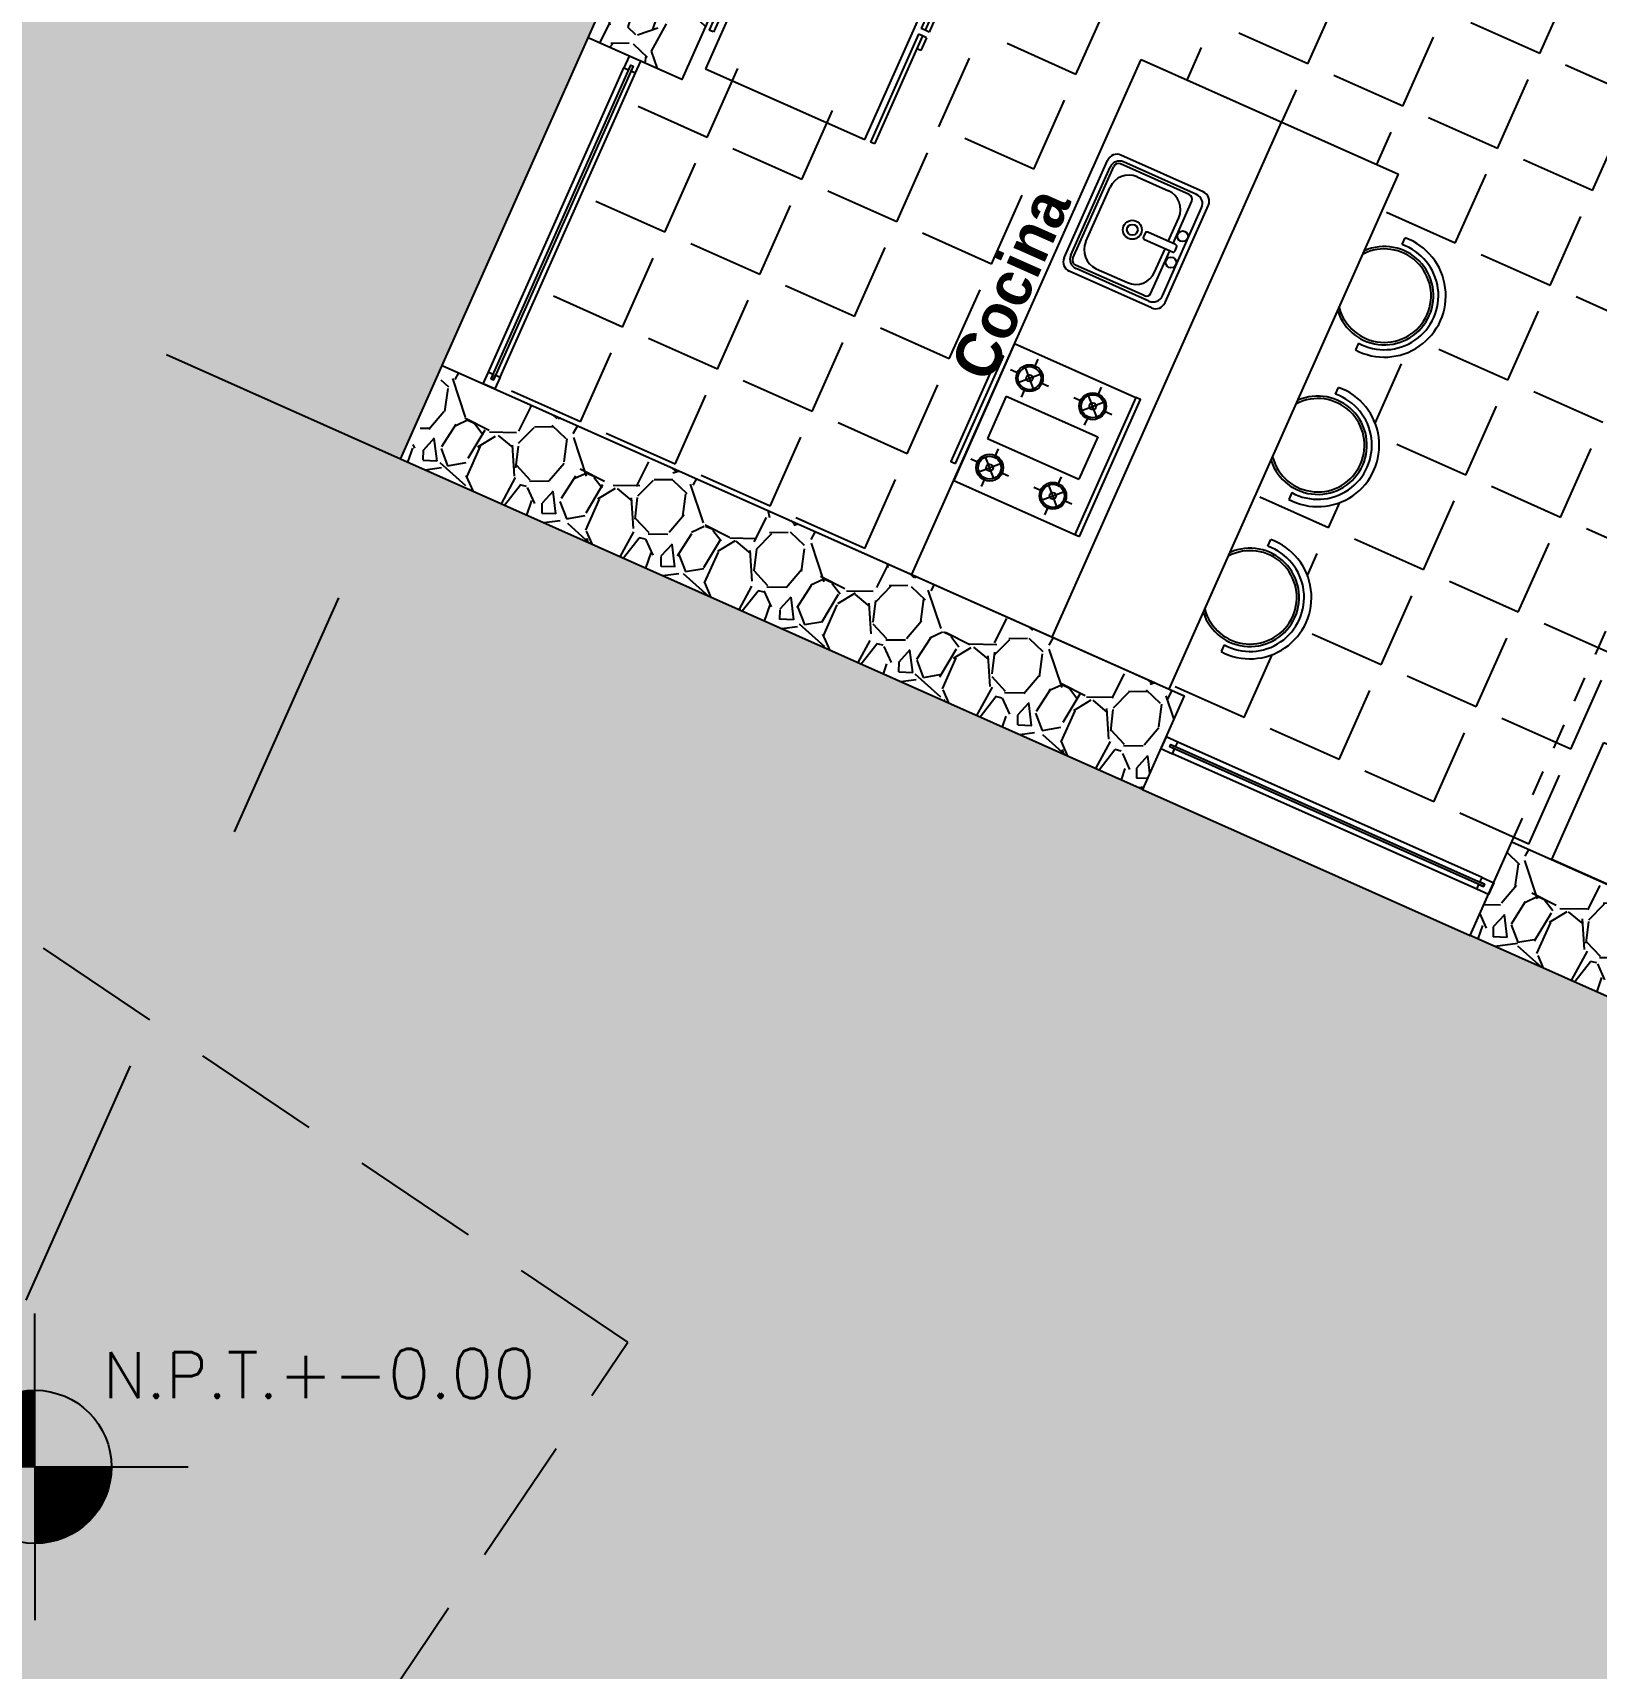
# Model space of a CAD drawing. Header units: millimetres. Extents: x 525387 to 527545, y 2235066 to 2235448.
# Drawn here: x 525543.22 to 525549.32, y 2235244.6 to 2235250.98 of the extents above; entities that cross this region are included whole.
import ezdxf
from ezdxf.enums import TextEntityAlignment as Align

# ---------------------------------------------------------------- set-up
doc = ezdxf.new("R2010")
doc.units = ezdxf.units.MM
for name, pattern in [('164L-xplan$0$HIDDEN', [0.375, 0.25, -0.125]), ('CONTINUA', [0]), ('JIS_02_1.0', [2, 1, -1])]:
    doc.linetypes.add(name, pattern=pattern)
for name, color, linetype in [('auxiliar', 6, 'Continuous'), ('EJES', 1, 'Continuous'), ('muebles', 2, 'Continuous'), ('MUEBLES FIJOS', 2, 'Continuous'), ('pie de plano', 7, 'Continuous'), ('PISOS', 7, 'Continuous'), ('Texto', 7, 'Continuous'), ('ventanas', 3, 'Continuous')]:
    doc.layers.add(name, color=color, linetype=linetype)
doc.layers.add('jardin', color=72, linetype='Continuous', lineweight=5)
doc.layers.add('muro', color=5, linetype='Continuous', lineweight=35)
doc.styles.add('ARIAL', font='ariali.ttf')
doc.styles.add('NIVEL', font='romans')
pattern_1 = [(228.0127875, (-1387.913934386743, -52.61319671105593), (-4.064000000319163, -4.571999999716358), [0.06834428800000002, -6.766096727913001]), (184.969741, (-1387.959654386737, -52.66399671090767), (6.095999997588102, 0.5080000289395848), [0.1172809439999997, -11.61080977870476]), (132.5104471, (-1388.076494386711, -52.67415671097115), (5.080000002145499, -5.587999998049193), [0.08269630400000003, -8.18694455882]), (267.273689, (-1388.274614386726, -52.80115671083331), (0.508000001063945, 10.15999999994663), [0.1068009039999997, -10.57328748514756]), (292.83365418, (-1388.279694386758, -52.90783671103418), (-2.540000000212682, 6.095999999911093), [0.1047267399999997, -10.36796154906876]), (357.2736889999999, (-1388.239054386737, -53.00435671070591), (-10.15999999994663, 0.5080000010639457), [0.1068009039999997, -10.57328748514756]), (37.69424047, (-1388.132374386711, -53.00943671073765), (-6.60399999970718, -5.080000000380084), [0.141238732, -13.9826230628494]), (72.25532837, (-1388.020614386711, -52.92307671066374), (3.556000000955859, 11.17599999969577), [0.133343904, -13.201051320381]), (121.42956562, (-1387.979974386748, -52.79607671080157), (-4.064000000576625, 6.603999999645205), [0.1071626, -10.6091091397424]), (175.2363583, (-1388.035854386748, -52.70463671069592), (5.587999999919906, -0.5080000008778514), [0.1223426559999997, -5.994787389999982]), (222.3974378, (-1388.157774386753, -52.69447671063244), (-6.095999999804933, -5.5880000002128), [0.158215584, -15.6633545024354]), (138.81407483, (-1387.771694386727, -52.80623671086505), (-3.555999999786702, 3.048000000247837), [0.054000908, -5.346113164868801]), (171.4692344, (-1387.812334386748, -52.77067671064287), (6.604000000177932, -1.015999998847469), [0.102736396, -10.170927799408]), (225, (-1387.913934386743, -52.75543671101332), (-7.105427357601003e-17, -0.508000000000048), [0.07184186800000002, -0.6465786216856001]), (203.19859051, (-1387.949494386732, -52.69447671063244), (2.540000000069218, 1.015999999821867), [0.03868826399999985, -3.830124473778791]), (291.80140949, (-1387.985054386721, -52.70971671072766), (-0.5080000001062992, 1.523999999964575), [0.05471312400000002, -2.680950598]), (30.96375653, (-1387.964734386711, -52.76051671104506), (1.524000000037277, 1.015999999944225), [0.08886393199999972, -2.873259630581991]), (161.56505118, (-1387.888534386759, -52.7147967107594), (1.016000000026517, -0.5079999999467508), [0.06425742800000002, -1.5421796233656]), (16.389540334, (-1388.279694386758, -52.70971671072766), (5.08000000000003, 1.524000000000049), [0.09001760000000003, -8.911765334507802]), (70.34617594, (-1388.193334386742, -52.68431671103463), (-2.032000000185863, -5.587999999934083), [0.075519788, -7.476443135640001]), (293.19859051, (-1387.888534386759, -52.61319671105593), (-1.015999999822653, 2.540000000071057), [0.07737601999999971, -3.79143671777879]), (343.6104596700001, (-1387.858054386743, -52.68431671103463), (-5.080000000106459, 1.523999999644572), [0.09001759999999973, -8.911765334507962]), (339.44395478, (-1388.279694386758, -53.02467671083286), (-2.539999999999973, 1.016000000000042), [0.0868070399999997, -4.253546862621183]), (294.7751406, (-1388.198414386716, -53.0551567110233), (-2.540000003023386, 5.587999998625452), [0.072734424, -7.200718676144002]), (66.80140949, (-1387.883454386727, -53.12119671097025), (1.01599999984046, 2.540000000063861), [0.07737602000000002, -3.7914367177788]), (17.35402464, (-1387.852974386711, -53.05007671099156), (-6.603999999868606, -2.032000000426493), [0.08515654800000004, -8.430475196040002]), (69.44395478, (-1388.132374386711, -53.12119671097025), (-1.016000000017692, -2.539999999992927), [0.04340352, -4.296950382621201]), (101.309932474, (-1387.913934386743, -53.12119671097025), (-0.50800000000008, 2.032000000000074), [0.02590292, -2.564398992905201]), (165.963756532, (-1387.919014386716, -53.09579671081156), (1.523999999999903, -0.507999999999973), [0.10472674, -1.9898109178138]), (186.00900596, (-1388.020614386711, -53.07039671065286), (5.079999999973075, 0.5080000002658708), [0.0970533999999997, -9.608272972667363]), (303.69006753, (-1387.964734386711, -52.80623671086505), (-0.5080000000705939, 1.015999999964741), [0.073264776, -1.758355271936]), (353.15722659, (-1387.924094386748, -52.86719671078026), (8.636000000053137, -1.015999999547879), [0.127911352, -12.6632018130062]), (60.9453959, (-1387.797094386711, -52.88243671087548), (-2.032000000055938, -3.555999999968051), [0.05230164800000001, -5.177878463622001]), (90, (-1387.771694386727, -52.83671671105549), (-0.5080000000000001, 0.5080000000000001), [0.03048000000000001, -0.4775200000000001]), (120.25643716, (-1388.030774386716, -53.0551567110233), (2.031999999751434, -3.55600000014196), [0.07057339200000001, -6.986788154640001]), (48.01278749999999, (-1388.066334386705, -52.99419671064243), (4.064000000335069, 4.571999999702042), [0.136688576, -6.697752439913001]), (0, (-1387.974894386716, -52.89259671093896), (0.5080000000000001, 0.5080000000000001), [0.13208, -0.3759200000000001]), (325.3048465, (-1387.842814386706, -52.89259671093896), (5.080000001924307, -3.555999997250916), [0.08032191200000001, -7.951863344828002]), (254.0546040999999, (-1387.776774386759, -52.93831671075895), (-0.5079999999645114, -2.03200000000895), [0.073965816, -3.624330007754401]), (207.64597536, (-1387.797094386711, -53.00943671073765), (-9.652000000354672, -5.079999999326152), [0.1204290199999997, -11.92249288458756]), (175.42607874, (-1387.903774386737, -53.06531671062112), (-6.603999999999767, 0.5079999999998956), [0.127405892, -12.613169291248])]

# ---------------------------------------------------------------- blocks, each defined once
blk = doc.blocks.new('Nptpl')
at = {"color": 0, "linetype": 'ByBlock'}
for q in [(4.263256414560601e-14, 0.1666666666669414), (-0.166666666666624, 2.747431911605721e-13), (4.263256414560601e-14, -0.1666666666663919), (0.1666666666667093, 2.747431911605721e-13)]:
    blk.add_line((4.263256414560601e-14, 2.747431911605721e-13), q, dxfattribs=at)
at = {"color": 0, "linetype": 'ByBlock', "const_width": 0.08333333333333333}
for points in [[(8.526512829121202e-14, 0.04166666666886461, 0.4142135623846828), (-0.0416666666665814, 5.494863823211441e-13, 1)], [(8.526512829121202e-14, -0.04166666666777037, 0.4142135623829513), (0.04166666666650087, 5.494863823211441e-13, 1)]]:
    blk.add_lwpolyline(points, format="xyb", dxfattribs=at)
at = {"color": 0, "linetype": 'ByBlock'}
blk.add_circle((0, 0), 0.08333333333333333, dxfattribs=at)
at = {"color": 0, "linetype": 'ByBlock', "style": 'NIVEL'}
blk.add_text('N.P.T.', height=0.05, dxfattribs=at).set_placement((0.2646358372095595, 0.07474815208612709), align=Align.RIGHT)
blk.add_attdef('NPT-PLA', (0.2646358372095595, 0.07474815208612709), '', height=0.05, dxfattribs=at)
blk = doc.blocks.new('Muko07pl')
at = {"color": 0, "linetype": 'ByBlock'}
for p, q in [((-0.223783231948353, 0), (0.2237832319483459, 0)), ((-0.223783231948353, -0.01550000000000296), (-0.223783231948353, 0)), ((0.2237832319483459, -0.01550000000000296), (0.2237832319483459, 0)), ((-0.3542857142857159, -0.0442857142857136), (0.3542857142857088, -0.0442857142857136)), ((-0.3542857142857159, -0.6642857142857146), (-0.3542857142857159, -0.0442857142857136)), ((-0.223783231948353, -0.01771428571428757), (0.2237832319483459, -0.01771428571428757)), ((0.3542857142857088, -0.0442857142857136), (0.3542857142857088, -0.6642857142857146)), ((0.3542857142857088, -0.6642857142857146), (-0.3542857142857159, -0.6642857142857146)), ((-0.3542857142857159, -0.6864285714285714), (-0.0885714285714343, -0.6864285714285714)), ((-0.3542857142857159, -0.7019285714285708), (-0.3542857142857159, -0.6864285714285714)), ((-0.0885714285714343, -0.7019285714285708), (-0.0885714285714343, -0.6864285714285714)), ((-0.06632093364686398, -0.6864285714285714), (0.3542857142857088, -0.6864285714285714)), ((-0.06632093364686398, -0.7019285714285708), (-0.06632093364686398, -0.6864285714285714)), ((0.3542857142857088, -0.7019285714285708), (0.3542857142857088, -0.6864285714285714)), ((-0.3542857142857159, -0.7019285714285708), (-0.0885714285714343, -0.7019285714285708)), ((-0.1383389464878704, -0.7019285714285708), (-0.0885714285714343, -0.7019285714285708)), ((-0.1383389464878704, -0.7174285714285702), (-0.1383389464878704, -0.7019285714285708)), ((-0.1383389464878704, -0.7174285714285702), (-0.0885714285714343, -0.7174285714285702)), ((-0.0885714285714343, -0.7174285714285702), (-0.0885714285714343, -0.7019285714285708)), ((-0.06632093364686398, -0.7174285714285702), (-0.06632093364686398, -0.7019285714285708)), ((-0.06632093364686398, -0.7019285714285708), (-0.0165534157304208, -0.7019285714285708)), ((-0.06632093364686398, -0.7019285714285708), (0.3542857142857088, -0.7019285714285708)), ((-0.06632093364686398, -0.7174285714285702), (-0.0165534157304208, -0.7174285714285702)), ((-0.0165534157304208, -0.7174285714285702), (-0.0165534157304208, -0.7019285714285708))]:
    blk.add_line(p, q, dxfattribs=at)
blk = doc.blocks.new('ESTUFA')
at = {"layer": 'muebles'}
for p, q in [((0.3249999999970896, 0.5973147817566087), (-0.3249999999970896, 0.5973147817566087)), ((-0.3249999999970896, 0.5973147817566087), (-0.3249999999970896, 0.02231478175951906)), ((-0.2106304903427372, 0.5275208162055378), (-0.2106304903427372, 0.567520816199135)), ((0.2143274509144248, 0.5275208162055378), (0.2143274509144248, 0.567520816199135)), ((0.3249999999970896, 0.5973147817566087), (0.3249999999970896, 0.02231478175951906)), ((-0.2459858294023434, 0.5128761552622336), (-0.175275151283131, 0.4421654771430212)), ((-0.2459858294023434, 0.4421654771430212), (-0.175275151283131, 0.5128761552622336)), ((-0.09846379888767842, 0.5384176650985637), (-0.09846379888767842, 0.103417665100892)), ((0.1015362011094112, 0.5384176650985637), (-0.09846379888767842, 0.5384176650985637)), ((0.1015362011094112, 0.5384176650985637), (0.1015362011094112, 0.103417665100892)), ((0.1789721118548186, 0.5128761552622336), (0.249682789974031, 0.4421654771430212)), ((0.1789721118548186, 0.4421654771430212), (0.249682789974031, 0.5128761552622336)), ((-0.2606304903310956, 0.4775208162026274), (-0.3006304903392447, 0.4775208162026274)), ((-0.2106304903427372, 0.3875208162061199), (-0.2106304903427372, 0.427520816199717)), ((-0.1206304903316777, 0.4775208162026274), (-0.1606304903398268, 0.4775208162026274)), ((0.1643274509260664, 0.4775208162026274), (0.1243274509179173, 0.4775208162026274)), ((0.2143274509144248, 0.3875208162061199), (0.2143274509144248, 0.427520816199717)), ((0.3043274509254843, 0.4775208162026274), (0.2643274509173352, 0.4775208162026274)), ((-0.2459858294023434, 0.2128761552593232), (-0.175275151283131, 0.1421654771401109)), ((-0.2459858294023434, 0.1421654771401109), (-0.175275151283131, 0.2128761552593232)), ((-0.2106304903427372, 0.2275208162026274), (-0.2106304903427372, 0.2675208162107765)), ((0.1789721118548186, 0.2128761552593232), (0.249682789974031, 0.1421654771401109)), ((0.1789721118548186, 0.1421654771401109), (0.249682789974031, 0.2128761552593232)), ((0.2143274509144248, 0.2275208162026274), (0.2143274509144248, 0.2675208162107765)), ((-0.2606304903310956, 0.177520816199717), (-0.3006304903392447, 0.177520816199717)), ((-0.1206304903316777, 0.177520816199717), (-0.1606304903398268, 0.177520816199717)), ((0.1643274509260664, 0.177520816199717), (0.1243274509179173, 0.177520816199717)), ((0.3043274509254843, 0.177520816199717), (0.2643274509173352, 0.177520816199717)), ((-0.2106304903427372, 0.0875208162032095), (-0.2106304903427372, 0.1275208162113586)), ((0.1015362011094112, 0.103417665100892), (-0.09846379888767842, 0.103417665100892)), ((0.2143274509144248, 0.0875208162032095), (0.2143274509144248, 0.1275208162113586)), ((0.3249999999970896, 0.02231478175951906), (-0.3249999999970896, 0.02231478175951906))]:
    blk.add_line(p, q, dxfattribs=at)
at = {"layer": 'muebles', "ltscale": 0.35}
for points in [[(-0.254486883012305, 0.6196295635161277), (0.2544868830127598, 0.6196295635161277), (0.2544868830127598, 0.6419443452756468), (-0.254486883012305, 0.6419443452756468)], [(-0.3249999999970896, 0), (0.3249999999970896, 0), (0.3249999999970896, 0.02231478175951906), (-0.3249999999970896, 0.02231478175951906)]]:
    blk.add_lwpolyline(points, close=True, dxfattribs=at)
at = {"layer": 'muebles'}
for centre, radius in [((-0.2106304903427372, 0.4775208162026274), 0.05826164487764651), ((-0.2106304903427372, 0.4775208162026274), 0.05), ((0.2143274509144248, 0.4775208162026274), 0.05826164487764651), ((0.2143274509144248, 0.4775208162026274), 0.05), ((-0.2106304903427372, 0.4775208162026274), 0.01462333688698436), ((0.2143274509144248, 0.4775208162026274), 0.01462333688698436), ((-0.2106304903427372, 0.177520816199717), 0.05826164487764651), ((-0.2106304903427372, 0.177520816199717), 0.05), ((0.2143274509144248, 0.177520816199717), 0.05826164487764651), ((0.2143274509144248, 0.177520816199717), 0.05), ((-0.2106304903427372, 0.177520816199717), 0.01462333688698436), ((0.2143274509144248, 0.177520816199717), 0.01462333688698436)]:
    blk.add_circle(centre, radius, dxfattribs=at)
blk = doc.blocks.new('TARJA SENCILLA')
at = {"color": 0, "linetype": 'ByBlock'}
for p, q in [((-0.3099999999999454, 0.2404090909090826), (-0.3099999999999454, -0.1985909090909175)), ((0.2600000000001046, 0.2904090909090868), (-0.2599999999999909, 0.2904090909090868)), ((0.2350000000000136, 0.2654090909090883), (-0.2349999999999, 0.2654090909090883)), ((0.3100000000000591, 0.2404090909090826), (0.3100000000000591, -0.1985909090909175)), ((-0.2849999999999682, 0.215409090909084), (-0.2849999999999682, -0.1735909090909118)), ((-0.2699999999999818, 0.1835909090909098), (-0.2699999999999818, -0.1835909090909169)), ((-0.01949997601047926, 0.2085909090909084), (-0.2449999999998909, 0.2085909090909084)), ((-0.01949997601047926, 0.1835909090909098), (-0.1449999999999818, 0.1835909090909098)), ((-0.01949997601047926, 0.2224627386789564), (-0.01949997601047926, 0.07366930156964457)), ((0.009500023989517103, 0.2324627386789473), (-0.009499976010488353, 0.2324627386789544)), ((0.01950002398950801, 0.07366930156964457), (0.01950002398950801, 0.2224627386789493)), ((0.2450000479790333, 0.2085909090909084), (0.01950002398950801, 0.2085909090909084)), ((0.1449999999999818, 0.1835909090909098), (0.01950002398950801, 0.1835909090909098)), ((0.2700000000000955, 0.1835909090909098), (0.2700000000000955, -0.1835909090909169)), ((0.2850000000000819, 0.215409090909084), (0.2850000000000819, -0.1735909090909118)), ((-0.2450000000000045, -0.08359090909091549), (-0.2450000000000045, 0.08359090909090838)), ((0.2450000000000045, -0.08359090909091549), (0.2450000000000045, 0.08359090909090838)), ((-0.009499976010488353, 0.06366930156964656), (0.009500023989517103, 0.06366930156964656)), ((0.2450000000000045, -0.2085909090909155), (-0.2449999999998909, -0.2085909090909155)), ((0.2350000000000136, -0.2235909090909161), (-0.2349999999999, -0.2235909090909161)), ((0.1449999999999818, -0.1835909090909169), (-0.1449999999999818, -0.1835909090909169)), ((0.2600000000001046, -0.2485909090909146), (-0.2599999999999909, -0.2485909090909146))]:
    blk.add_line(p, q, dxfattribs=at)
for centre, radius in [((-0.07095125989155804, 0.237310354901112), 0.026), ((0.06920522671384788, 0.237310354901112), 0.026), ((0, 0), 0.04631873457960797), ((0, 0), 0.02631873457960797)]:
    blk.add_circle(centre, radius, dxfattribs=at)
for centre, radius, start, end in [((-0.2599999999999909, 0.2404090909090826), 0.05, 90, 180), ((-0.2349999999999, 0.215409090909084), 0.05, 90, 180), ((0.2350000000000136, 0.215409090909084), 0.05, 0, 90), ((0.2600000000001046, 0.2404090909090826), 0.05, 0, 90), ((-0.2449999999998909, 0.1835909090909098), 0.025, 90, 180), ((-0.1449999999999818, 0.08359090909090838), 0.1, 90, 180), ((-0.009499976010488353, 0.2224627386789564), 0.01, 90, 180), ((0.009500023989517103, 0.2224627386789493), 0.01, 0, 90), ((0.1449999999999818, 0.08359090909090838), 0.1, 0, 90), ((0.2450000000000045, 0.1835909090909098), 0.025, 4.071109992273301e-13, 90), ((-0.009499976010488353, 0.07366930156964457), 0.01, 180, 270), ((0.009500023989517103, 0.07366930156964457), 0.01, 270, 0), ((-0.1449999999999818, -0.08359090909091549), 0.1, 180, 270), ((0.1449999999999818, -0.08359090909091549), 0.1, 270, 0), ((-0.2599999999999909, -0.1985909090909175), 0.05, 180, 270), ((-0.2349999999999, -0.1735909090909118), 0.05, 180, 270), ((-0.2449999999998909, -0.1835909090909169), 0.025, 180, 270), ((0.2350000000000136, -0.1735909090909118), 0.05, 270, 0), ((0.2450000000000045, -0.1835909090909169), 0.025, 270, 4.071109992273301e-13), ((0.2600000000001046, -0.1985909090909175), 0.05, 270, 0)]:
    blk.add_arc(centre, radius, start, end, dxfattribs=at)
blk = doc.blocks.new('CAB 5 REC')
at = {"layer": 'muro', "linetype": 'Continuous', "lineweight": -3}
h = blk.add_hatch(dxfattribs=at)
h.set_pattern_fill('GRAVEL', color=41, scale=0.02)
h.set_pattern_definition([(228.0127875, (-1389.468934386736, -52.79319671075791), (-4.064000000319163, -4.571999999716358), [0.06834428800000002, -6.766096727913001]), (184.969741, (-1389.51465438673, -52.84399671107531), (6.095999997588102, 0.5080000289395848), [0.1172809439999997, -11.61080977870477]), (132.5104471, (-1389.631494386762, -52.85415671067312), (5.080000002145499, -5.587999998049193), [0.08269630400000003, -8.18694455882]), (267.273689, (-1389.829614386719, -52.98115671100095), (0.508000001063945, 10.15999999994663), [0.1068009039999998, -10.57328748514757]), (292.83365418, (-1389.834694386751, -53.08783671073616), (-2.540000000212682, 6.095999999911093), [0.1047267399999998, -10.36796154906877]), (357.2736889999999, (-1389.79405438673, -53.18435671087354), (-10.15999999994663, 0.5080000010639457), [0.1068009039999998, -10.57328748514757]), (37.69424047, (-1389.687374386762, -53.18943671090528), (-6.60399999970718, -5.080000000380084), [0.141238732, -13.9826230628494]), (72.25532837, (-1389.575614386762, -53.10307671083137), (3.556000000955859, 11.17599999969577), [0.133343904, -13.201051320381]), (121.42956562, (-1389.534974386741, -52.97607671096921), (-4.064000000576625, 6.603999999645205), [0.1071626, -10.6091091397424]), (175.2363583, (-1389.590854386741, -52.88463671086356), (5.587999999919906, -0.5080000008778514), [0.1223426559999998, -5.994787389999984]), (222.3974378, (-1389.712774386746, -52.87447671080008), (-6.095999999804933, -5.5880000002128), [0.158215584, -15.6633545024354]), (138.81407483, (-1389.32669438672, -52.98623671103269), (-3.555999999786702, 3.048000000247837), [0.054000908, -5.346113164868801]), (171.4692344, (-1389.367334386741, -52.95067671081051), (6.604000000177932, -1.015999998847469), [0.102736396, -10.170927799408]), (225, (-1389.468934386736, -52.93543671071529), (-7.105427357601003e-17, -0.508000000000048), [0.07184186800000002, -0.6465786216856001]), (203.19859051, (-1389.504494386725, -52.87447671080008), (2.540000000069218, 1.015999999821867), [0.03868826399999987, -3.830124473778791]), (291.80140949, (-1389.540054386714, -52.8897167108953), (-0.5080000001062992, 1.523999999964575), [0.05471312400000002, -2.680950598]), (30.96375653, (-1389.519734386762, -52.94051671074703), (1.524000000037277, 1.015999999944225), [0.08886393199999974, -2.873259630581992]), (161.56505118, (-1389.443534386752, -52.89479671092704), (1.016000000026517, -0.5079999999467508), [0.06425742800000002, -1.5421796233656]), (16.389540334, (-1389.834694386751, -52.8897167108953), (5.08000000000003, 1.524000000000049), [0.09001760000000003, -8.911765334507802]), (70.34617594, (-1389.748334386735, -52.8643167107366), (-2.032000000185863, -5.587999999934083), [0.075519788, -7.476443135640001]), (293.19859051, (-1389.443534386752, -52.79319671075791), (-1.015999999822653, 2.540000000071057), [0.07737601999999974, -3.791436717778791]), (343.6104596700001, (-1389.413054386736, -52.8643167107366), (-5.080000000106459, 1.523999999644572), [0.09001759999999975, -8.911765334507965]), (339.44395478, (-1389.834694386751, -53.2046767110005), (-2.539999999999973, 1.016000000000042), [0.08680703999999972, -4.253546862621184]), (294.7751406, (-1389.753414386709, -53.23515671072528), (-2.540000003023386, 5.587999998625452), [0.072734424, -7.200718676144002]), (66.80140949, (-1389.43845438672, -53.30119671067223), (1.01599999984046, 2.540000000063861), [0.07737602000000002, -3.7914367177788]), (17.35402464, (-1389.407974386762, -53.23007671069354), (-6.603999999868606, -2.032000000426493), [0.08515654800000004, -8.430475196040002]), (69.44395478, (-1389.687374386762, -53.30119671067223), (-1.016000000017692, -2.539999999992927), [0.04340352, -4.296950382621201]), (101.309932474, (-1389.468934386736, -53.30119671067223), (-0.50800000000008, 2.032000000000074), [0.02590292, -2.564398992905201]), (165.963756532, (-1389.474014386709, -53.27579671097919), (1.523999999999903, -0.507999999999973), [0.10472674, -1.9898109178138]), (186.00900596, (-1389.575614386762, -53.2503967108205), (5.079999999973075, 0.5080000002658708), [0.09705339999999973, -9.608272972667367]), (303.69006753, (-1389.519734386762, -52.98623671103269), (-0.5080000000705939, 1.015999999964741), [0.073264776, -1.758355271936]), (353.15722659, (-1389.479094386741, -53.0471967109479), (8.636000000053137, -1.015999999547879), [0.127911352, -12.6632018130062]), (60.9453959, (-1389.352094386762, -53.06243671104312), (-2.032000000055938, -3.555999999968051), [0.05230164800000001, -5.177878463622001]), (90, (-1389.32669438672, -53.01671671075746), (-0.5080000000000001, 0.5080000000000001), [0.03048000000000001, -0.4775200000000001]), (120.25643716, (-1389.585774386709, -53.23515671072528), (2.031999999751434, -3.55600000014196), [0.07057339200000001, -6.986788154640001]), (48.01278749999999, (-1389.621334386757, -53.17419671081007), (4.064000000335069, 4.571999999702042), [0.136688576, -6.697752439913001]), (0, (-1389.529894386709, -53.07259671064094), (0.5080000000000001, 0.5080000000000001), [0.13208, -0.3759200000000001]), (325.3048465, (-1389.397814386757, -53.07259671064094), (5.080000001924307, -3.555999997250916), [0.08032191200000001, -7.951863344828002]), (254.0546040999999, (-1389.331774386752, -53.11831671092659), (-0.5079999999645114, -2.03200000000895), [0.073965816, -3.624330007754401]), (207.64597536, (-1389.352094386762, -53.18943671090528), (-9.652000000354672, -5.079999999326152), [0.1204290199999997, -11.92249288458757]), (175.42607874, (-1389.458774386731, -53.24531671078876), (-6.603999999999767, 0.5079999999998956), [0.127405892, -12.613169291248])])
h.paths.add_polyline_path([(1.800000000046566, 7.919999999925494), (3.67000000004191, 7.919999999925494), (3.67000000004191, 7.520000000018626), (1.800000000046566, 7.520000000018626)])
h = blk.add_hatch(dxfattribs=at)
h.set_pattern_fill('GRAVEL', color=41, scale=0.02)
h.set_pattern_definition(pattern_1)
h.paths.add_polyline_path([(0, 7.899999999906868), (0.4000000000232831, 7.899999999906868), (0.4000000000232831, 4.75), (0, 4.75)])
h = blk.add_hatch(dxfattribs=at)
h.set_pattern_fill('GRAVEL', color=41, scale=0.02)
h.set_pattern_definition(pattern_1)
h.paths.add_polyline_path([(0, 3.350000000093132), (0.4000000000232831, 3.350000000093132), (0.4000000000232831, 1.725000000093132), (0, 1.725000000093132)])
at = {"layer": 'auxiliar', "linetype": 'JIS_02_1.0', "lineweight": -3, "ltscale": 0.1}
blk.add_line((0.4000000000232831, 3.350000000093132), (4.67000000004191, 3.350000000093132), dxfattribs=at)
at = {"layer": 'muebles', "linetype": 'Continuous', "lineweight": -3}
blk.add_line((0.4000000000232831, 6.375), (0.4000000000232831, 4.875), dxfattribs=at)
at = {"layer": 'muebles', "lineweight": -3, "ltscale": 0.35}
blk.add_lwpolyline([(0.9000000000232831, 3.179690000135452), (0.9000000000232831, 1.679690000135452), (0.4000000000232831, 1.679690000135452), (0.4000000000232831, 3.179690000135452)], close=True, dxfattribs=at)
at = {"layer": 'MUEBLES FIJOS', "linetype": 'Continuous', "lineweight": -3}
for p, q in [((0.4000000000232831, 5.913935934659094), (2.600000000093132, 5.913935934659094)), ((2.600000000093132, 5.913935934659094), (2.600000000093132, 4.813935934565961)), ((0.4000000000232831, 5.313935934565961), (2.600000000093132, 5.313935934565961)), ((0.4000000000232831, 4.813935934565961), (2.600000000093132, 4.813935934565961))]:
    blk.add_line(p, q, dxfattribs=at)
at = {"layer": 'MUEBLES FIJOS', "lineweight": -3}
for p, q in [((0.6451994753442705, 4.68915489455685), (0.616337669081986, 4.689156483393162)), ((1.065829327097163, 4.68915489455685), (1.094691133359447, 4.689156483393162)), ((1.295199475367554, 4.68915489455685), (1.266337669105269, 4.689156483393162)), ((1.715829327120446, 4.68915489455685), (1.74469113338273, 4.689156483393162)), ((1.934170673019253, 4.68915489455685), (1.905308866640553, 4.689156483393162)), ((2.354800524772145, 4.68915489455685), (2.383662331034429, 4.689156483393162))]:
    blk.add_line(p, q, dxfattribs=at)
at = {"layer": 'MUEBLES FIJOS', "color": 8, "lineweight": -3}
for centre, radius, start, end in [((0.8555144012207165, 4.671841954346746), 0.191842105263173, 132.2104621731198, 47.78953782688023), ((0.8555144012207165, 4.671841954346746), 0.1822499999999914, 128.7700694651221, 51.22993053487793), ((1.505514401244, 4.671841954346746), 0.191842105263173, 132.2104621731198, 47.78953782688023), ((1.505514401244, 4.671841954346746), 0.1822499999999914, 128.7700694651221, 51.22993053487793), ((2.144485598895699, 4.671841954346746), 0.191842105263173, 132.2104621731198, 47.78953782688023), ((2.144485598895699, 4.671841954346746), 0.1822499999999914, 128.7700694651221, 51.22993053487793)]:
    blk.add_arc(centre, radius, start, end, dxfattribs=at)
at = {"layer": 'MUEBLES FIJOS', "lineweight": -3}
for centre, radius, start, end in [((0.8555144012207165, 4.671841954346746), 0.2398026315789368, 175.8594555684456, 4.140544431554368), ((0.8555144012207165, 4.671841954346746), 0.2110263157894567, 175.2940723137881, 4.70592768621185), ((1.505514401244, 4.671841954346746), 0.2398026315789368, 175.8594555684456, 4.140544431554368), ((1.505514401244, 4.671841954346746), 0.2110263157894567, 175.2940723137881, 4.70592768621185), ((2.144485598895699, 4.671841954346746), 0.2398026315789368, 175.8594555684456, 4.140544431554368), ((2.144485598895699, 4.671841954346746), 0.2110263157894567, 175.2940723137881, 4.70592768621185)]:
    blk.add_arc(centre, radius, start, end, dxfattribs=at)
at = {"layer": 'muro', "color": 3, "linetype": 'Continuous', "lineweight": -3}
for p, q in [((0.4000000000232831, 7.919999999925494), (1.800000000046566, 7.919999999925494)), ((0, 4.75), (0, 3.350000000093132))]:
    blk.add_line(p, q, dxfattribs=at)
at = {"layer": 'muro', "linetype": 'Continuous', "lineweight": -3}
for points in [[(0, 7.919999999925494), (0.4000000000232831, 7.919999999925494), (0.4000000000232831, 4.75), (0, 4.75)], [(1.800000000046566, 7.919999999925494), (3.67000000004191, 7.919999999925494), (3.67000000004191, 7.520000000018626), (1.800000000046566, 7.520000000018626)], [(0, 3.350000000093132), (0.4000000000232831, 3.350000000093132), (0.4000000000232831, 1.725000000093132), (0, 1.725000000093132)]]:
    blk.add_lwpolyline(points, close=True, dxfattribs=at)
at = {"layer": 'PISOS', "color": 41, "linetype": 'Continuous', "lineweight": -3}
for p, q in [((0.4183335283305496, 7.338043289259076), (0.4183335283305496, 7.63268328923732)), ((0.8234635284170508, 7.338043289259076), (0.8234635284170508, 7.63268328923732)), ((1.228593528387137, 7.338043289259076), (1.228593528387137, 7.63268328923732)), ((1.633723528357223, 7.338043289259076), (1.633723528357223, 7.63268328923732)), ((0.4183335283305496, 7.338043289259076), (0.7129735283087939, 7.338043289259076)), ((0.8234635284170508, 7.338043289259076), (1.118103528395295, 7.338043289259076)), ((1.228593528387137, 7.338043289259076), (1.523233528365381, 7.338043289259076)), ((1.633723528357223, 7.338043289259076), (1.928363528335467, 7.338043289259076)), ((0.4183335283305496, 6.932913288939744), (0.4183335283305496, 7.227553288917989)), ((0.8234635284170508, 6.932913288939744), (0.8234635284170508, 7.227553288917989)), ((1.228593528387137, 6.932913288939744), (1.228593528387137, 7.227553288917989)), ((1.633723528357223, 6.932913288939744), (1.633723528357223, 7.227553288917989)), ((0.4183335283305496, 6.932913288939744), (0.7129735283087939, 6.932913288939744)), ((0.8234635284170508, 6.932913288939744), (1.118103528395295, 6.932913288939744)), ((1.228593528387137, 6.932913288939744), (1.523233528365381, 6.932913288939744)), ((1.633723528357223, 6.932913288939744), (1.928363528335467, 6.932913288939744)), ((0.4183335283305496, 6.527783289086074), (0.4183335283305496, 6.822423289064318)), ((0.8234635284170508, 6.527783289086074), (0.8234635284170508, 6.822423289064318)), ((1.228593528387137, 6.527783289086074), (1.228593528387137, 6.822423289064318)), ((1.633723528357223, 6.527783289086074), (1.633723528357223, 6.822423289064318)), ((0.4183335283305496, 6.527783289086074), (0.7129735283087939, 6.527783289086074)), ((0.8234635284170508, 6.527783289086074), (1.118103528395295, 6.527783289086074)), ((1.228593528387137, 6.527783289086074), (1.523233528365381, 6.527783289086074)), ((1.633723528357223, 6.527783289086074), (1.928363528335467, 6.527783289086074)), ((2.038853528327309, 6.527783289086074), (2.333493528305553, 6.527783289086074)), ((0.4183335283305496, 6.375), (0.4183335283305496, 6.417293289210647)), ((0.4183335283305496, 6.122653289232403), (0.4183335283305496, 6.417293289210647)), ((0.8234635284170508, 6.122653289232403), (0.8234635284170508, 6.417293289210647)), ((1.228593528387137, 6.122653289232403), (1.228593528387137, 6.417293289210647)), ((1.633723528357223, 6.122653289232403), (1.633723528357223, 6.417293289210647)), ((2.038853528327309, 6.122653289232403), (2.038853528327309, 6.417293289210647)), ((2.44398352841381, 6.122653289232403), (2.44398352841381, 6.417293289210647)), ((0.4183335283305496, 6.122653289232403), (0.7129735283087939, 6.122653289232403)), ((0.8234635284170508, 6.122653289232403), (1.118103528395295, 6.122653289232403)), ((1.228593528387137, 6.122653289232403), (1.523233528365381, 6.122653289232403)), ((1.633723528357223, 6.122653289232403), (1.928363528335467, 6.122653289232403)), ((2.038853528327309, 6.122653289232403), (2.333493528305553, 6.122653289232403)), ((2.44398352841381, 6.122653289232403), (2.738623528392054, 6.122653289232403)), ((2.600000000093132, 5.717523289378732), (2.738623528392054, 5.717523289378732)), ((2.849113528383896, 5.312393289059401), (2.849113528383896, 5.607033289037645)), ((2.600000000093132, 5.312393289059401), (2.738623528392054, 5.312393289059401)), ((2.849113528383896, 5.312393289059401), (3.14375352836214, 5.312393289059401)), ((2.849113528383896, 4.90726328920573), (2.849113528383896, 5.201903289183974)), ((2.600000000093132, 4.90726328920573), (2.738623528392054, 4.90726328920573)), ((2.849113528383896, 4.90726328920573), (3.14375352836214, 4.90726328920573)), ((0.4183335283305496, 4.502133289352059), (0.4183335283305496, 4.796773289330304)), ((1.228593528387137, 4.502133289352059), (1.228593528387137, 4.796773289330304)), ((2.44398352841381, 4.502133289352059), (2.44398352841381, 4.796773289330304)), ((2.849113528383896, 4.502133289352059), (2.849113528383896, 4.796773289330304)), ((3.254243528353982, 4.502133289352059), (3.254243528353982, 4.796773289330304)), ((0.4183335283305496, 4.502133289352059), (0.6860910523682833, 4.502133289352059)), ((1.02493775007315, 4.502133289352059), (1.118103528395295, 4.502133289352059)), ((1.228593528387137, 4.502133289352059), (1.336091052391566, 4.502133289352059)), ((1.674937750096433, 4.502133289352059), (1.928363528335467, 4.502133289352059)), ((2.44398352841381, 4.502133289352059), (2.738623528392054, 4.502133289352059)), ((2.849113528383896, 4.502133289352059), (3.14375352836214, 4.502133289352059)), ((3.254243528353982, 4.502133289352059), (3.548883528332226, 4.502133289352059)), ((0.4183335283305496, 4.097003289032727), (0.4183335283305496, 4.391643289010972)), ((0.8234635284170508, 4.097003289032727), (0.8234635284170508, 4.391643289010972)), ((1.228593528387137, 4.097003289032727), (1.228593528387137, 4.391643289010972)), ((1.633723528357223, 4.097003289032727), (1.633723528357223, 4.391643289010972)), ((2.038853528327309, 4.097003289032727), (2.038853528327309, 4.391643289010972)), ((2.44398352841381, 4.097003289032727), (2.44398352841381, 4.391643289010972)), ((2.849113528383896, 4.097003289032727), (2.849113528383896, 4.391643289010972)), ((3.254243528353982, 4.097003289032727), (3.254243528353982, 4.391643289010972)), ((0.4183335283305496, 4.097003289032727), (0.7129735283087939, 4.097003289032727)), ((0.8234635284170508, 4.097003289032727), (1.118103528395295, 4.097003289032727)), ((1.228593528387137, 4.097003289032727), (1.523233528365381, 4.097003289032727)), ((1.633723528357223, 4.097003289032727), (1.928363528335467, 4.097003289032727)), ((2.038853528327309, 4.097003289032727), (2.333493528305553, 4.097003289032727)), ((2.44398352841381, 4.097003289032727), (2.738623528392054, 4.097003289032727)), ((2.849113528383896, 4.097003289032727), (3.14375352836214, 4.097003289032727)), ((0.4183335283305496, 3.691873289179057), (0.4183335283305496, 3.986513289157301)), ((0.8234635284170508, 3.691873289179057), (0.8234635284170508, 3.986513289157301)), ((1.228593528387137, 3.691873289179057), (1.228593528387137, 3.986513289157301)), ((1.633723528357223, 3.691873289179057), (1.633723528357223, 3.986513289157301)), ((2.038853528327309, 3.691873289179057), (2.038853528327309, 3.986513289157301)), ((2.44398352841381, 3.691873289179057), (2.44398352841381, 3.986513289157301)), ((0.4183335283305496, 3.691873289179057), (0.7129735283087939, 3.691873289179057)), ((0.8234635284170508, 3.691873289179057), (1.118103528395295, 3.691873289179057)), ((1.228593528387137, 3.691873289179057), (1.523233528365381, 3.691873289179057)), ((1.633723528357223, 3.691873289179057), (1.928363528335467, 3.691873289179057)), ((0.4183335283305496, 3.286743289325386), (0.4183335283305496, 3.581383289303631)), ((0.8234635284170508, 3.286743289325386), (0.8234635284170508, 3.581383289303631)), ((1.228593528387137, 3.286743289325386), (1.228593528387137, 3.581383289303631)), ((1.633723528357223, 3.286743289325386), (1.633723528357223, 3.581383289303631)), ((0.4183335283305496, 3.286743289325386), (0.7129735283087939, 3.286743289325386)), ((0.8234635284170508, 3.286743289325386), (1.118103528395295, 3.286743289325386))]:
    blk.add_line(p, q, dxfattribs=at)
at = {"layer": 'ventanas', "color": 2, "linetype": 'Continuous', "lineweight": -3}
for p, q in [((0.4499999999534339, 7.744997247587889), (1.749998623854481, 7.744997247587889)), ((0.4499972476623952, 7.694999999832362), (1.75000137637835, 7.694997247774154)), ((0.1750027526868507, 3.400001376401633), (0.1750027525704354, 4.699998623691499)), ((0.2250000002095476, 3.399998623877764), (0.2250027525005862, 4.700001376215369))]:
    blk.add_line(p, q, dxfattribs=at)
at = {"layer": 'ventanas', "color": 2, "linetype": 'CONTINUA', "lineweight": -3, "flags": 128}
for points in [[(0.4299988989951089, 7.724998348392546), (0.4299983485834673, 7.714998348616064), (0.4499983484856784, 7.71499724779278), (0.4499972475459799, 7.694997247774154), (0.3999972476158291, 7.695000000298023), (0.4000000000232831, 7.745000000111759), (0.4499999999534339, 7.744997247587889), (0.4499988990137354, 7.724997247569263)], [(1.769999724812806, 7.724998348392546), (1.770000275340863, 7.714998348616064), (1.750000275322236, 7.71499724779278), (1.75000137637835, 7.694997247774154), (1.800001376308501, 7.695000000298023), (1.799998623784631, 7.745000000111759), (1.749998623854481, 7.744997247587889), (1.749999724910595, 7.724997247569263)], [(0.195001651532948, 4.71999972499907), (0.2050016515422612, 4.720000275410712), (0.2050027524819598, 4.700000275392085), (0.2250027525005862, 4.700001376215369), (0.2249999999767169, 4.750001376494765), (0.1750000000465661, 4.749998623970896), (0.1750027525704354, 4.699998623691499), (0.1950027524726465, 4.699999724980444)], [(0.195001651532948, 3.380000275094062), (0.2050016515422612, 3.37999972468242), (0.2050027524819598, 3.399999724701047), (0.2250027525005862, 3.399998623877764), (0.2249999999767169, 3.349998624064028), (0.1750000000465661, 3.350001376122236), (0.1750027525704354, 3.400001376401633), (0.1950027524726465, 3.400000275112689)]]:
    blk.add_lwpolyline(points, close=True, dxfattribs=at)
at = {"layer": 'ventanas', "color": 2, "linetype": 'Continuous', "lineweight": -3, "flags": 128}
for points in [[(1.770000275340863, 7.714998348616064), (0.4300016515189782, 7.715051622595638), (0.4300011009909213, 7.725051622372121), (1.769999724812806, 7.724998348392546)], [(0.2050016515422612, 4.720000275410712), (0.2049483775626868, 3.380003027617931), (0.1949483775533736, 3.38000247720629), (0.195001651532948, 4.71999972499907)]]:
    blk.add_lwpolyline(points, close=True, dxfattribs=at)
at = {"layer": 'MUEBLES FIJOS', "lineweight": -3, "ltscale": 0.35, "xscale": -1.096999200000001, "yscale": 1.096999200000001, "zscale": 1.096999200000001, "rotation": 0.003154093083672649}
blk.add_blockref('Muko07pl', (2.264444779255427, 7.500946148298681), dxfattribs=at)
at = {"layer": 'MUEBLES FIJOS', "lineweight": -3, "xscale": 0.9000000000000001, "yscale": 0.9000000000000001, "zscale": 0.9000000000000001, "rotation": 0.003154093083425537}
blk.add_blockref('ESTUFA', (1.094155266880989, 5.376352631952614), dxfattribs=at)
at = {"layer": 'MUEBLES FIJOS', "linetype": 'Continuous', "lineweight": -3, "xscale": 0.8, "yscale": 0.8, "zscale": 0.8, "rotation": 180}
blk.add_blockref('TARJA SENCILLA', (1.979325694381259, 5.675141251180321), dxfattribs=at)
at = {"layer": 'pie de plano', "lineweight": -3, "insert": (1.983278719126247, 5.933499148115516), "char_height": 0.175, "width": 1.519722237731585, "attachment_point": 9, "style": 'ARIAL'}
blk.add_mtext('{\\fCentury Gothic|b1|i0|c0|p34;Cocina}', dxfattribs=at)

msp = doc.modelspace()

# ---------------------------------------------------------------- hatches: boundary and pattern name
at = {"layer": 'jardin'}
h = msp.add_hatch(dxfattribs=at)
h.set_pattern_fill('GRASS', color=72, scale=0.025)
h.set_pattern_definition([(90, (-1981.939004174666, -211.1523106675595), (-0.449012806, 0.449012806), [0.1190625, -0.778963112]), (45, (-1981.939004174666, -211.1523106675595), (-0.4490128060534577, 0.4490128060534577), [0.1190625, -0.5159375]), (135, (-1981.939004174666, -211.1523106675595), (-0.4490128060534577, -0.4490128060534576), [0.1190625, -0.5159375])])
edge = h.paths.add_edge_path()
edge.add_arc((525534.33198444, 2235264.983090983), 12.33508611799965, 300.9244770434759, 326.93233478440294, ccw=False)
edge.add_arc((525534.0685278149, 2235264.820737298), 12.33508609736039, 276.35410087842627, 302.361958663767, ccw=False)
edge.add_line((525535.4336863093, 2235252.561426905), (525544.6900872417, 2235229.324907111))
edge.add_line((525544.6900872417, 2235229.324907111), (525558.3327801464, 2235228.88323211))
edge.add_line((525558.3327801464, 2235228.88323211), (525569.7439555284, 2235229.391589482))
edge.add_line((525569.7439555284, 2235229.391589482), (525566.1994005346, 2235240.028992955))
edge.add_line((525566.1994005346, 2235240.028992955), (525565.1821617453, 2235239.067708179))
edge.add_line((525565.1821617453, 2235239.067708179), (525563.1492080349, 2235237.146578676))
edge.add_line((525563.1492080349, 2235237.146578676), (525562.888237517, 2235236.899963045))
edge.add_line((525562.888237517, 2235236.899963045), (525562.4378630453, 2235236.474361773))
edge.add_line((525562.4378630453, 2235236.474361773), (525555.3066191786, 2235229.735377545))
edge.add_line((525555.3066191786, 2235229.735377545), (525544.2575035385, 2235236.351095454))
edge.add_line((525544.2575035385, 2235236.351095454), (525550.9966858928, 2235244.465970806))
edge.add_line((525550.9966858928, 2235244.465970806), (525551.580098444, 2235245.168477413))
edge.add_line((525551.580098444, 2235245.168477413), (525552.4965643394, 2235244.760440507))
edge.add_line((525552.4965643394, 2235244.760440507), (525553.9425050421, 2235248.008076498))
edge.add_line((525553.9425050421, 2235248.008076498), (525554.2730577779, 2235248.750510098))
edge.add_line((525554.2730577779, 2235248.750510098), (525553.1768032286, 2235249.23859407))
edge.add_line((525553.1768032286, 2235249.23859407), (525551.8162691575, 2235246.182784515))
edge.add_line((525551.8162691575, 2235246.182784515), (525550.3317577888, 2235246.843731559))
edge.add_line((525550.3317577888, 2235246.843731559), (525550.3114209566, 2235246.798054286))
edge.add_line((525550.3114209566, 2235246.798054286), (525544.6520068467, 2235249.31778779))
edge.add_line((525544.6520068467, 2235249.31778779), (525551.0967489562, 2235263.792915566))
edge.add_line((525551.0967489562, 2235263.792915566), (525555.4086835164, 2235261.873118611))
edge.add_line((525555.4086835164, 2235261.873118611), (525554.9002627126, 2235260.731186789))
edge.add_line((525554.9002627126, 2235260.731186789), (525561.112371824, 2235257.965377617))
edge.add_line((525561.112371824, 2235257.965377617), (525561.6604990985, 2235257.72133563))
edge.add_line((525561.6604990985, 2235257.72133563), (525561.9858884133, 2235258.452171998))
edge.add_line((525561.9858884133, 2235258.452171998), (525558.0433018511, 2235260.207524628))
edge.add_line((525558.0433018511, 2235260.207524628), (525558.7449225605, 2235261.783390543))
edge.add_line((525558.7449225605, 2235261.783390543), (525550.4916810377, 2235265.457970416))
edge.add_line((525550.4916810377, 2235265.457970416), (525547.0854184985, 2235266.784781238))
edge.add_line((525547.0854184985, 2235266.784781238), (525546.9913973913, 2235266.526360577))
edge.add_arc((525538.862284267, 2235264.345332306), 8.416612412572652, -46.375815577726485, 15.018667682271882, ccw=False)

# ---------------------------------------------------------------- linework, layer by layer
at = {"layer": 'auxiliar', "linetype": '164L-xplan$0$HIDDEN', "ltscale": 2}
msp.add_lwpolyline([(525543.3017839431, 2235242.554756963), (525545.5385555569, 2235245.870907253), (525542.2224052665, 2235248.107678867), (525539.9856336527, 2235244.791528577)], close=True, dxfattribs=at)
at = {"layer": 'EJES', "linetype": 'JIS_02_1.0'}
for p, q in [((525544.6520068467, 2235249.31778779), (525516.7175457154, 2235261.755011198)), ((525536.6829375004, 2235231.41896499), (525544.6520068466, 2235249.31778779))]:
    msp.add_line(p, q, dxfattribs=at)

# ---------------------------------------------------------------- block references
at = {"layer": 'muro', "rotation": 66}
msp.add_blockref('CAB 5 REC', (525551.8872868712, 2235246.096433577), dxfattribs=at)
at = {"layer": 'Texto', "lineweight": -3, "ltscale": 0.35}
ref = msp.add_blockref('Nptpl', (525543.2247035409, 2235245.384498333), dxfattribs=dict(at, xscale=3.589483064943671, yscale=3.589483064943671, zscale=3.589483064943671))
ref.add_attrib('NPT-PLA', '+-0.00', (525544.174609397, 2235245.652805559), dxfattribs={"layer": '0', "color": 0, "linetype": 'ByBlock', "ltscale": 0.35, "height": 0.192, "style": 'NIVEL'})

doc.saveas('drawing.dxf')
